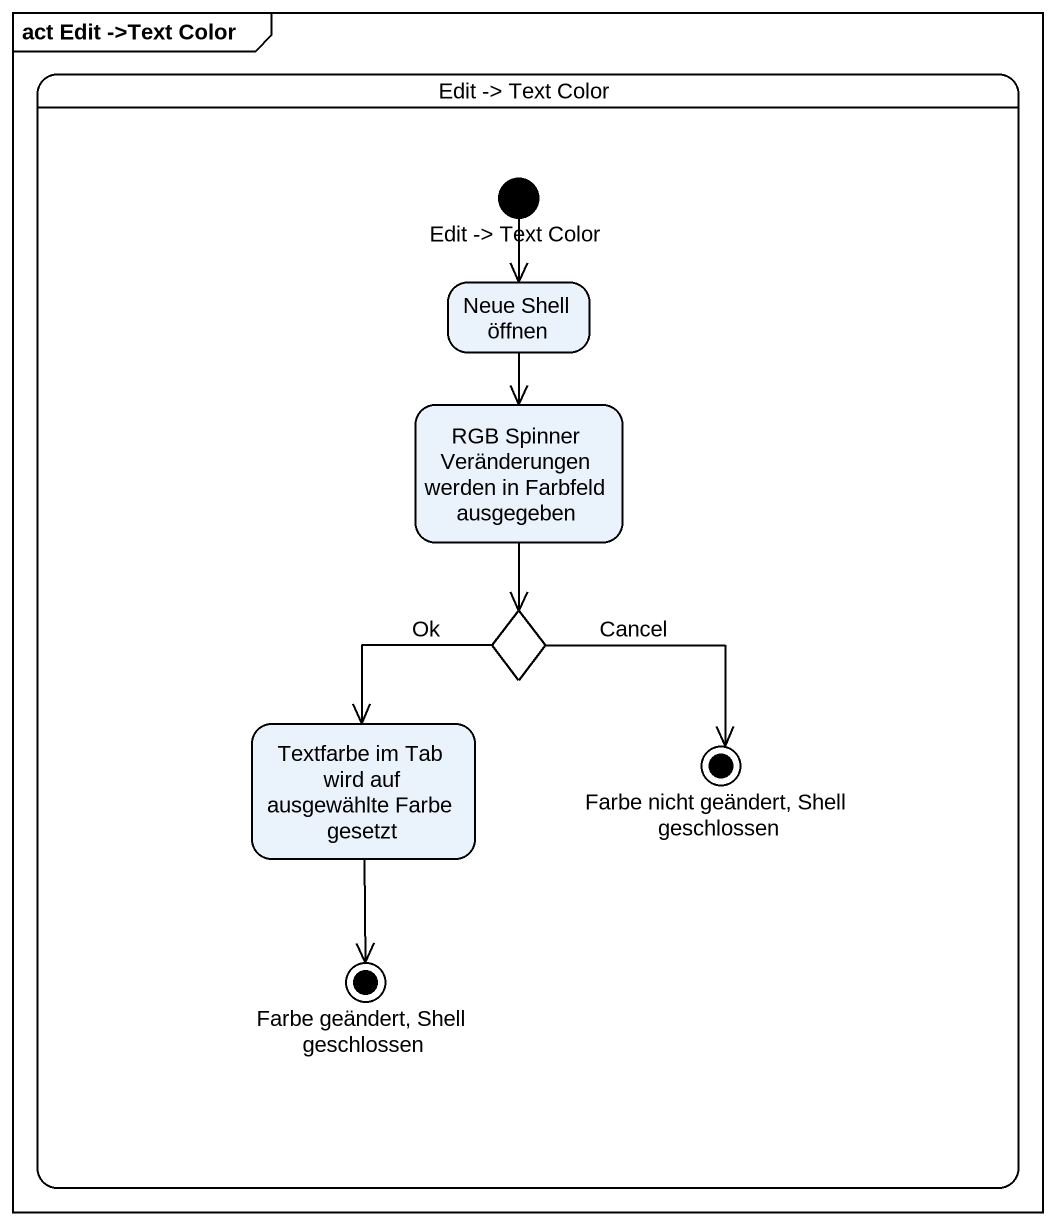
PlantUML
@startuml
mainframe act Edit ->Text Color
hide empty description
state "Edit -> Text Color" as Edit_Text_Color {
  state "Edit -> Text Color" as Edit_Text_Color_2 <<start>>
  state "Neue Shell öffnen" as Neue_Shell_öffnen
  state "RGB Spinner Veränderungen werden in Farbfeld ausgegeben" as RGB_Spinner_Veränderungen
  state choice1 <<choice>>
  state "Textfarbe im Tab wird auf ausgewählte Farbe gesetzt" as Textfarbe_im_Tab_wird_auf
  state "Farbe nicht geändert, Shell geschlossen" as Farbe_nicht_geändert_Shell <<end>>
  state "Farbe geändert, Shell geschlossen" as Farbe_geändert_Shell <<end>>
}
Edit_Text_Color_2 --> Neue_Shell_öffnen
Neue_Shell_öffnen --> RGB_Spinner_Veränderungen
RGB_Spinner_Veränderungen --> choice1
choice1 --> Textfarbe_im_Tab_wird_auf : Ok
choice1 -right-> Farbe_nicht_geändert_Shell : Cancel
Textfarbe_im_Tab_wird_auf --> Farbe_geändert_Shell
@enduml
